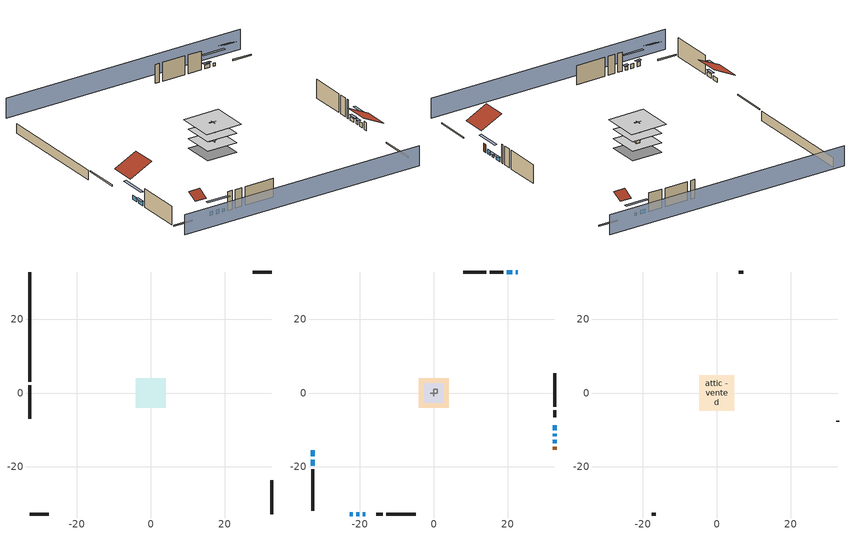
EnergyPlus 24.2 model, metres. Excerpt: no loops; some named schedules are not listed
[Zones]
basement - unconditioned
 floor foundation (Slab2 construction): -4.05,-4.05 -4.05,4.05 4.05,4.05 4.05,-4.05 z-2.13
 wall outside (RimJoist1 construction): -32.81,2.13 -32.81,-7.05 z0.3:0.61
 wall outside (RimJoist2 construction): 32.81,32.81 27.72,32.81 z0.3:0.61
 wall outside (RimJoist3 construction): 32.81,-32.81 32.81,-23.63 z0.3:0.61
 wall outside (RimJoist4 construction): -32.81,-32.81 -27.72,-32.81 z0.3:0.61
 wall foundation (FoundationWall1 construction): -32.81,32.81 -32.81,3.06 z-2.13:0.3
central ac and furnace airloop ret air zone
 floor adiabatic (AdiabaticConst): 0,0 0,1 1,1 1,0 z0
 wall adiabatic (AdiabaticConst): 0,1 0,0 1,0 1,1 0,1 z0:1
 ceiling adiabatic (AdiabaticConst): 1,0 1,1 0,1 0,0 z1
conditioned space
 floor to basement - unconditioned (Floor1 construction): -4.05,-4.05 -4.05,4.05 4.05,4.05 4.05,-4.05 z0.3
 floor to garage (Floor2 construction): -2.59,-2.59 -2.59,2.59 2.59,2.59 2.59,-2.59 z0.3
 floor adiabatic (AdiabaticFloorConstruction): -4.05,-4.05 -4.05,4.05 4.05,4.05 4.05,-4.05 z2.74
 wall outside (AdiabaticWallConstruction 1): 32.81,-15.42 32.81,-14.51 z0.3:2.34
 wall outside (AdiabaticWallConstruction): -32.81,-15.54 -32.81,-17.18 / -32.81,-18.11 -32.81,-19.75 z0.3:1.37; -22.8,-32.81 -21.94,-32.81 / -21.02,-32.81 -20.16,-32.81 z0.3:1.43; 22.8,32.81 22.23,32.81 z0.3:1.07; 21.3,32.81 19.8,32.81 z0.3:1.31; 32.81,-13.58 32.81,-12.66 z0.3:1.53; 32.81,-11.74 32.81,-11.07 / -19.23,-32.81 -18.6,-32.81 z0.3:1.16; 32.81,-10.14 32.81,-8.75 z0.3:1.22
 wall outside (Wall3 construction): -32.81,-20.68 -32.81,-31.88 z0.3:5.18
 wall outside (Wall4 construction): 14.29,32.81 8.06,32.81 z0.3:5.18
 wall outside (Wall7 construction): 32.81,-3.79 32.81,5.31 z0.3:5.18
 wall outside (Wall8 construction): -12.86,-32.81 -4.92,-32.81 z0.3:5.18
 wall to garage (Wall5 construction): 0,-0.91 0,0.91 z0.3:5.18
 wall to garage (Wall6 construction): 0.91,0 -0.91,0 z0.3:5.18
 window (WindowConstruction): -32.81,-15.54 -32.81,-17.18 z0.3:1.37
 window (WindowConstruction 9): -22.8,-32.81 -21.94,-32.81 z0.3:1.43
 window (WindowConstruction 1): -32.81,-18.11 -32.81,-19.75 z0.3:1.37
 window (WindowConstruction 2): 22.8,32.81 22.23,32.81 z0.3:1.07
 window (WindowConstruction 3): 21.3,32.81 19.8,32.81 z0.3:1.31
 window (WindowConstruction 4): 32.81,-13.58 32.81,-12.66 z0.3:1.52
 window (WindowConstruction 5): 32.81,-11.73 32.81,-11.07 z0.3:1.16
 window (WindowConstruction 6): 32.81,-10.14 32.81,-8.75 z0.3:1.22
 window (WindowConstruction 7): -21.01,-32.81 -20.16,-32.81 z0.3:1.43
 window (WindowConstruction 8): -19.23,-32.81 -18.6,-32.81 z0.3:1.16
 door (Door): 32.81,-15.42 32.81,-14.51 z0.3:2.34
 ceiling adiabatic (AdiabaticFloorConstruction): 4.05,-4.05 4.05,4.05 -4.05,4.05 -4.05,-4.05 z2.74
garage
 floor foundation (Slab1 construction): -2.59,-2.59 -2.59,2.59 2.59,2.59 2.59,-2.59 z0
 wall outside (Wall1 construction): 18.87,32.81 15.22,32.81 z0.3:5.18
 wall outside (Wall12 construction): -15.62,-32.81 -13.79,-32.81 z0.3:5.18
 wall outside (Wall2 construction): 32.81,-6.55 32.81,-4.72 z0.3:5.18
attic - vented
 floor to conditioned space (Floor3 construction Reversed): -4.8,-4.8 -4.8,4.8 4.8,4.8 4.8,-4.8 z5.18
 wall outside (Wall10 construction): -17.67,-32.81 -16.54,-32.81 z0.3:5.18
 wall outside (Wall11 construction): 32.81,-7.82 32.81,-7.48 z0.3:5.18
 wall outside (Wall9 construction): 7.14,32.81 6.01,32.81 z0.3:5.18
 roof outside (Roof1 construction): -32.81,-14.62,5.18 -26.87,-14.62,8.15 -26.87,-7.98,8.15 -32.81,-7.98,5.18
 roof outside (Roof2 construction): 23.73,32.81,5.18 23.73,30.07,6.55 26.79,30.07,6.55 26.79,32.81,5.18
 roof outside (Roof3 construction): -23.73,-32.81,5.18 -23.73,-30.07,6.55 -26.79,-30.07,6.55 -26.79,-32.81,5.18
 roof outside (Roof4 construction): 32.81,-16.35,5.18 27.12,-16.35,8.02 27.12,-22.7,8.02 32.81,-22.7,5.18
shading: 32.81,37.38 -32.81,37.38 / -32.81,-37.38 32.81,-37.38 z0:5.18; -32.81,-19.93 -32.81,-12.8 -33.42,-12.8 -33.42,-19.93 z4.11; -21.64,-32.81 -23.11,-32.81 -23.11,-33.42 -21.64,-33.42 z1.74; -32.81,-20.05 -32.81,-17.81 -33.42,-17.81 -33.42,-20.05 z1.68; 19.48,32.81 25.54,32.81 25.54,33.42 19.48,33.42 z3.81; 19.5,32.81 21.6,32.81 21.6,33.42 19.5,33.42 z1.62; 32.81,-9.92 32.81,-16.32 33.42,-16.32 33.42,-9.92 z4.27; 32.81,-10.77 32.81,-12.04 33.42,-12.04 33.42,-10.77 z1.46; 32.81,-8.44 32.81,-10.45 33.42,-10.45 33.42,-8.44 z1.52; -17.41,-32.81 -23.76,-32.81 -23.76,-33.42 -17.41,-33.42 z4.18; -18.29,-32.81 -19.53,-32.81 -19.53,-33.42 -18.29,-33.42 z1.46
[Building]
Building 1: Terrain=Suburbs
[Site:Location]
Portland Intl Arpt_OR: Latitude {deg}=45.59; Longitude {deg}=-122.6; Time Zone {hr}=-8; Elevation {m}=33; Keep Site Location Information=Yes
[Site:GroundTemperature:Shallow]
10.2558, 8.96328, 8.85977, 9.47314, 11.9355, 14.3863, 16.5111, 17.8571, 17.9714, 16.8767, 14.8061, 12.4304
[Site:WaterMainsTemperature]
Calculation Method=Schedule; Temperature Schedule=mains temperature schedule
[Material] Roughness=Rough; Thermal Absorptance=0.9
Name | Thickness {m} | Conductivity {W/m-K} | Density {kg/m3} | Specific Heat {J/kg-K} | Solar Absorptance | Visible Absorptance
asbestos siding | 0.00635 | 0.60585 | 1899.972 | 1004.88 | 0.7 | 0.7
asphalt or fiberglass shingles | 0.00635 | 0.162714 | 1121.4 | 1465.45 | 0.85 | 0.85
ceiling loosefill ins | 0.0846667 | 0.0480833 | 16.02 | 1046.75 | 0.7 | 0.7
ceiling stud and cavity | 0.1397 | 0.302811 | 65.682 | 1177.47 | 0.7 | 0.7
concrete 4.0 in. | 0.1016 | 1.803125 | 2242.8 | 837.4 | 0.7 | 0.7
concrete 8.0 in. | 0.2032 | 1.803125 | 2242.8 | 837.4 | 0.7 | 0.7
door material | 0.04445 | 0.0612267 | 512.64 | 1214.23 | 0.7 | 0.7
floor covering | 0.0127 | 0.0433444 | 54.468 | 1339.84 | 0.6 | 0.6
floor rigid ins; wall rigid ins | 0.512978 | 0.029427 | 32.04 | 1214.23 | 0.7 | 0.7
floor stud and cavity | 0.1397 | 0.923637 | 92.3553 | 1139.71 | 0.7 | 0.7
floor stud and cavity 1 | 0.1397 | 1.75129 | 37.0049 | 1207.88 | 0.7 | 0.7
furniture material basement - unconditioned 1; furniture material conditioned space 1; furniture material garage 1 | 0.1524 | 0.115458 | 640.8 | 1214.23 | 0.6 | 0.6
gypsum board | 0.0127 | 0.160291 | 801 | 837.4 | 0.6 | 0.6
osb sheathing 0.5 in. | 0.0127 | 0.115458 | 512.64 | 1214.23 | 0.6 | 0.6
osb sheathing 0.5 in. 1; osb sheathing 0.5 in. 2; osb sheathing 0.5 in. 3 | 0.0127 | 0.115458 | 512.64 | 1214.23 | 0.7 | 0.7
osb sheathing 0.75 in. | 0.01905 | 0.115458 | 512.64 | 1214.23 | 0.7 | 0.7
rim joist stud and cavity | 0.0508 | 0.13335 | 50.32683 | 1063.81 | 0.6 | 0.6
roof rigid ins | 0.00281632 | 0.029427 | 32.04 | 1214.23 | 0.7 | 0.7
wall stud and cavity | 0.1397 | 0.325315 | 139.0536 | 1170.24 | 0.6 | 0.6
wall stud and cavity 1 | 0.1397 | 0.398917 | 139.0536 | 1170.24 | 0.7 | 0.7
wall stud and cavity 2 | 0.1397 | 0.506836 | 139.0536 | 1170.24 | 0.7 | 0.7
wall stud and cavity 3 | 0.0889 | 0.380278 | 52.3479 | 1209.89 | 0.7 | 0.7
wall stud and cavity 4 | 0.0889 | 0.391764 | 83.0341 | 1211.67 | 0.7 | 0.7
wood siding; wood siding 1 | 0.0254 | 0.102417 | 544.68 | 1172.36 | 0.7 | 0.7
[Material:NoMass]
Adiabatic: Roughness=Rough; Thermal Resistance {m2-K/W}=176.1; Thermal Absorptance=0.9; Solar Absorptance=0.7; Visible Absorptance=0.7
[WindowMaterial:SimpleGlazingSystem]
WindowMaterial: U-Factor {W/m2-K}=4.31528; Solar Heat Gain Coefficient=0.67
[Construction]
AdiabaticConst: Adiabatic
AdiabaticFloorConstruction: floor stud and cavity 1, floor rigid ins, osb sheathing 0.75 in., floor covering
AdiabaticWallConstruction: wood siding, wall rigid ins, wall stud and cavity 3, gypsum board
AdiabaticWallConstruction 1: wood siding 1, wall rigid ins, wall stud and cavity 3, gypsum board
Door: door material
Floor1 construction; Floor2 construction: floor stud and cavity, osb sheathing 0.75 in., floor covering
Floor3 construction Reversed: gypsum board, ceiling stud and cavity, ceiling loosefill ins
FoundationWall1 construction: concrete 8.0 in.
furniture construction basement - unconditioned 1: furniture material basement - unconditioned 1
furniture construction conditioned space 1: furniture material conditioned space 1
furniture construction garage 1: furniture material garage 1
PartitionWallConstruction: gypsum board, wall stud and cavity 4, gypsum board
RimJoist1 construction; RimJoist2 construction; RimJoist3 construction; RimJoist4 construction: asbestos siding, rim joist stud and cavity
Roof1 construction; Roof2 construction; Roof3 construction; Roof4 construction: asphalt or fiberglass shingles, roof rigid ins, osb sheathing 0.5 in.
Slab1 construction; Slab2 construction: concrete 4.0 in.
Wall1 construction; Wall2 construction: asbestos siding, osb sheathing 0.5 in. 1, wall stud and cavity
Wall10 construction; Wall11 construction; Wall12 construction; Wall9 construction: asbestos siding, osb sheathing 0.5 in. 3, wall stud and cavity
Wall3 construction; Wall4 construction: asbestos siding, osb sheathing 0.5 in. 1, wall stud and cavity 1, gypsum board
Wall5 construction: osb sheathing 0.5 in. 2, wall stud and cavity 2, gypsum board
Wall6 construction: osb sheathing 0.5 in. 3, wall stud and cavity 2, gypsum board
Wall7 construction; Wall8 construction: asbestos siding, osb sheathing 0.5 in. 3, wall stud and cavity 1, gypsum board
WindowConstruction; WindowConstruction 1; WindowConstruction 2; WindowConstruction 3; WindowConstruction 4; WindowConstruction 5; WindowConstruction 6; WindowConstruction 7; WindowConstruction 8; WindowConstruction 9: WindowMaterial
[Zone] Multiplier=1
Name | Volume {m3} | Part of Total Floor Area
attic - vented | 66.0439 | Yes
basement - unconditioned | 159.707 | Yes
central ac and furnace airloop ret air zone | 1 | No
conditioned space | 384.656 | Yes
garage | 65.242 | Yes
[Space]
Name | Zone | Volume {m3} | Space Type
attic - vented 1 | attic - vented | 66.0439
basement - unconditioned 1 | basement - unconditioned | 159.707
central ac and furnace airloop ret air space | central ac and furnace airloop ret air zone |  | Plenum Space Type
conditioned space 1 | conditioned space | 384.656
garage 1 | garage | 65.242
[ZoneInfiltration:EffectiveLeakageArea] Schedule=Always On Discrete
Name | Zone or Space | Effective Air Leakage Area {cm2} | Stack Coefficient | Wind Coefficient
infil attic - vented 1 | attic - vented 1 | 3074.78 | 0.000149348 | 4.23702e-05
infil garage 1 | garage 1 | 203.878 | 0.000129147 | 4.64657e-05
[ZoneMixing] Schedule=Always On Continuous; Design Flow Rate Calculation Method=Flow/Zone; Design Flow Rate {m3/s}=0
Name | Zone or Space | Source Zone or Space
whole house fan mix | attic - vented | conditioned space
central ac and furnace airloop_0 ZoneMixCondToDZ mix | basement - unconditioned | conditioned space
central ac and furnace airloop_0 ZoneMixDZToCond mix | conditioned space | basement - unconditioned
[SurfaceProperty:ExposedFoundationPerimeter] Exposed Perimeter Calculation Method=TotalExposedPerimeter
Name | Total Exposed Perimeter {m}
Slab2 | 29.74848
Slab1 | 14.6304
[InternalMass]
Name | Construction | Zone or ZoneList | Space or SpaceList | Surface Area {m2}
furniture mass basement - unconditioned 1 | furniture construction basement - unconditioned 1 | basement - unconditioned | basement - unconditioned 1 | 26.19866
furniture mass conditioned space 1 | furniture construction conditioned space 1 | conditioned space | conditioned space 1 | 63.09974
partition wall mass | PartitionWallConstruction | conditioned space | conditioned space 1 | 157.749
furniture mass garage 1 | furniture construction garage 1 | garage | garage 1 | 2.67561
[OtherEquipment] Design Level Calculation Method=EquipmentLevel
Name | Fuel Type | Zone or ZoneList or Space or SpaceList | Schedule | Design Level {W} | Fraction Latent | Fraction Radiant | Fraction Lost
central ac and furnace airloop_0 RetCondToDZ; central ac and furnace airloop_0 SupCondToDZ; central ac and furnace airloop_0 SupSensLkToDZ; water heater sens | None | basement - unconditioned 1 | Always On Discrete | 0 | 0 | 0 | 0
central ac and furnace airloop_0 SupLatLkToDZ; water heater lat | None | basement - unconditioned 1 | Always On Discrete | 0 | 1 | 0 | 0
water heater energy adjustment1 | Electricity | basement - unconditioned 1 | Always On Discrete | 0.01 | 0 | 0 | 1
central ac and furnace airloop_0 RetCondToRP; central ac and furnace airloop_0 RetSensLkToRP | None | central ac and furnace airloop ret air space | Always On Discrete | 0 | 0 | 0 | 0
central ac and furnace airloop_0 RetLatLkToRP | None | central ac and furnace airloop ret air space | Always On Discrete | 0 | 1 | 0 | 0
central ac and furnace airloop_0 SupCondToLv; central ac and furnace airloop_0 SupSensLkToCond; mech vent house fan sensible load | None | conditioned space 1 | Always On Discrete | 0 | 0 | 0 | 0
central ac and furnace airloop_0 SupLatLkToCond; mech vent house fan latent load | None | conditioned space 1 | Always On Discrete | 0 | 1 | 0 | 0
clothes dryer 1 | Electricity | conditioned space 1 | clothes_dryer | 0 | 0.015 | 0.081 | 0.85
cooking range 1 | NaturalGas | conditioned space 1 | cooking_range | 1628.1 | 0.16 | 0.384 | 0.2
general water use latent | None | conditioned space 1 | general water use schedule | 210.334 | 1 | 0 | 0
general water use sensible | None | conditioned space 1 | general water use schedule | -207.293 | 0 | 0.6 | 0
[ZoneInfiltration:DesignFlowRate] Schedule=Always On Discrete
Name | Zone or ZoneList or Space or SpaceList | Design Flow Rate Calculation Method | Design Flow Rate {m3/s} | Air Changes per Hour {1/hr} | Constant Term Coefficient | Temperature Term Coefficient | Velocity Term Coefficient | Velocity Squared Term Coefficient
basement_unconditioned 1 duct leakage imbalance infil flow | basement - unconditioned 1 | Flow/Zone | 0
infil basement - unconditioned 1 | basement - unconditioned 1 | AirChanges/Hour |  | 0.1 | 1 | 0 | 0 | 0
infil flow; natural vent flow; whole house fan flow | conditioned space 1 | Flow/Zone | 0
[SpaceList]
Plenum Space Type: central ac and furnace airloop ret air space
[SurfaceProperty:IncidentSolarMultiplier] Incident Solar Multiplier=1; Incident Solar Multiplier Schedule=trans schedule winter=0.85 summer=0.7
Window1; Window10; Window2; Window3; Window4; Window5; Window6; Window7; Window8; Window9
[Lights] Design Level Calculation Method=LightingLevel; Return Air Fraction=0; Fraction Radiant=0.6; Fraction Visible=0.2; Fraction Replaceable=1
Name | Zone or ZoneList or Space or SpaceList | Schedule | Lighting Level {W}
interior lighting | conditioned space 1 | lighting_interior | 217.171
garage lighting | garage 1 | lighting_garage | 7.61354
[People]
occupants: Zone or ZoneList or Space or SpaceList=conditioned space 1; Number of People Schedule=occupants; Number of People Calculation Method=People; Number of People=11; Fraction Radiant=0.314171; Sensible Heat Fraction=0.56303; Activity Level Schedule=occupants activity schedule; Carbon Dioxide Generation Rate {m3/s-W}=0; Enable ASHRAE 55 Comfort Warnings=No; Mean Radiant Temperature Calculation Type=EnclosureAveraged
[ElectricEquipment] Design Level Calculation Method=EquipmentLevel
Name | Zone or ZoneList or Space or SpaceList | Schedule | Design Level {W} | Fraction Latent | Fraction Radiant | Fraction Lost
ceiling fan | conditioned space 1 | ceiling_fan | 18.8787 | 0 | 0.558 | 0
clothes dryer | conditioned space 1 | clothes_dryer | 3486.33 | 0.015 | 0.081 | 0.85
clothes washer | conditioned space 1 | clothes_washer | 371.193 | 0.03 | 0.162 | 0.7
cooking range | conditioned space 1 | cooking_range | 55.553 | 0.16 | 0.384 | 0.2
dishwasher | conditioned space 1 | dishwasher | 624.286 | 0.3 | 0.18 | 0.4
fridge | conditioned space 1 | fridge schedule | 49.4292 | 0 | 0.6 | 0
mech vent bath fan 0 | conditioned space 1 | mech vent bath fan 0 schedule | 30 | 0 | 0 | 1
mech vent house fan | conditioned space 1 | mech vent house fan schedule | 0 | 0 | 0 | 1
mech vent house fan cfis | conditioned space 1 | mech vent house fan cfis schedule | 0 | 0 | 0 | 0
mech vent range fan 0 | conditioned space 1 | mech vent range fan 0 schedule | 30 | 0 | 0 | 1
misc plug loads | conditioned space 1 | plug_loads_other | 692.548 | 0.021 | 0.558 | 0.049
misc tv | conditioned space 1 | plug_loads_tv | 877.817 | 0 | 0.6 | 0
misc well pump | conditioned space 1 | misc well pump schedule | 229.311 | 0 | 0 | 1
whole house fan | conditioned space 1 | Always On Discrete | 0 | 0 | 0 | 1
freezer | garage 1 | freezer schedule | 194.914 | 0 | 0.6 | 0
[AvailabilityManager:Scheduled]
central ac and furnace airloop Availability Manager: Schedule=Always On Discrete
[AirLoopHVAC:ReturnPlenum]
Air Loop HVAC Return Plenum 1: Zone=central ac and furnace airloop ret air zone
[WaterUse:Equipment]
dishwasher: Peak Flow Rate {m3/s}=3.87011e-06; Flow Rate Fraction Schedule=hot_water_dishwasher
[Foundation:Kiva] Wall Depth Below Slab {m}=0.2032
Name | Initial Indoor Air Temperature {C} | Wall Height Above Grade {m}
Foundation Kiva 1 | 13.4258 | 0.1016
Foundation Kiva 2 | 9.52053 | 0.3048
[Foundation:Kiva:Settings]
Soil Conductivity {W/m-K}=2.4234; Soil Density {kg/m3}=1842.3; Soil Specific Heat {J/kg-K}=418.7; Ground Solar Absorptivity=0.9; Ground Thermal Absorptivity=0.9; Ground Surface Roughness {m}=0.03; Far-Field Width {m}=40; Deep-Ground Boundary Condition=ZeroFlux; Deep-Ground Depth {m}=40; Minimum Cell Dimension {m}=0.2; Maximum Cell Growth Coefficient=3; Simulation Timestep=Timestep
[Exterior:Lights]
exterior lighting: Schedule=exterior lighting schedule; Design Level {W}=7.09205
[EnergyManagementSystem:GlobalVariable]
central_ac_and_furnace_airloop_0_DuctImbalLkExhFanEquivCond
central_ac_and_furnace_airloop_0_DuctImbalLkExhFanEquivDZ
central_ac_and_furnace_airloop_0_DuctImbalLkSupFanEquivCond
central_ac_and_furnace_airloop_0_DuctImbalLkSupFanEquivDZ
central_ac_and_furnace_airloop_0_DZ_T
central_ac_and_furnace_airloop_0_DZ_W
central_ac_and_furnace_airloop_0_RetCondToDZ
central_ac_and_furnace_airloop_0_RetCondToRP
central_ac_and_furnace_airloop_0_RetLatLkToRP
central_ac_and_furnace_airloop_0_RetSensLkToRP
central_ac_and_furnace_airloop_0_SupCondToDZ
central_ac_and_furnace_airloop_0_SupCondToLv
central_ac_and_furnace_airloop_0_SupLatLkToCond
central_ac_and_furnace_airloop_0_SupLatLkToDZ
central_ac_and_furnace_airloop_0_SupSensLkToCond
central_ac_and_furnace_airloop_0_SupSensLkToDZ
central_ac_and_furnace_airloop_0_ZoneMixCondToDZ
central_ac_and_furnace_airloop_0_ZoneMixDZToCond
central_ac_and_furnace_airloop_AH_MFR
central_ac_and_furnace_airloop_AH_Tout
central_ac_and_furnace_airloop_AH_VFR
central_ac_and_furnace_airloop_AH_Wout
central_ac_and_furnace_airloop_Fan_RTF
central_ac_and_furnace_airloop_RA_T
central_ac_and_furnace_airloop_Ra_W
infil_program_Qfan
infil_program_Qinf
natural_vent_program_Qnv
natural_vent_program_Qwhf
[EnergyManagementSystem:Sensor]
Name | Output:Variable or Output:Meter Index Key | Output:Variable or Output:Meter
airflow_gain | infil flow | Infiltration Sensible Heat Gain Energy
airflow_gain_1 | natural vent flow | Infiltration Sensible Heat Gain Energy
airflow_gain_2 | whole house fan flow | Infiltration Sensible Heat Gain Energy
airflow_loss | infil flow | Infiltration Sensible Heat Loss Energy
airflow_loss_1 | natural vent flow | Infiltration Sensible Heat Loss Energy
airflow_loss_2 | whole house fan flow | Infiltration Sensible Heat Loss Energy
central_ac_and_furnace_airloop_0_DZ_T_s | basement - unconditioned | Zone Air Temperature
central_ac_and_furnace_airloop_0_DZ_W_s | basement - unconditioned | Zone Mean Air Humidity Ratio
central_ac_and_furnace_airloop_AH_MFR_s | Node 7 | System Node Mass Flow Rate
central_ac_and_furnace_airloop_AH_Tout_s | Node 7 | System Node Temperature
central_ac_and_furnace_airloop_AH_VFR_s | Node 7 | System Node Current Density Volume Flow Rate
central_ac_and_furnace_airloop_AH_Wout_s | Node 7 | System Node Humidity Ratio
central_ac_and_furnace_airloop_RA_T_s | Node 10 | System Node Temperature
central_ac_and_furnace_airloop_Ra_W_s | Node 10 | System Node Humidity Ratio
clg_load_cond |  | Cooling:EnergyTransfer:Zone:CONDITIONED SPACE
clg_load_duct |  | Cooling:EnergyTransfer:Zone:CENTRAL AC AND FURNACE AIRLOOP RET AIR ZONE
clg_sp_s; clg_sp_s_1 | cooling setpoint | Schedule Value
clothes_dryer_exhaust_0_sch_s | clothes_dryer | Schedule Value
cool_season | cooling season schedule | Schedule Value
ducts_conv | central ac and furnace airloop_0 RetCondToRP | Other Equipment Convective Heating Energy
ducts_conv_1 | central ac and furnace airloop_0 RetLatLkToRP | Other Equipment Convective Heating Energy
ducts_conv_2 | central ac and furnace airloop_0 RetSensLkToRP | Other Equipment Convective Heating Energy
ducts_conv_3 | central ac and furnace airloop_0 SupCondToLv | Other Equipment Convective Heating Energy
ducts_conv_4 | central ac and furnace airloop_0 SupLatLkToCond | Other Equipment Convective Heating Energy
ducts_conv_5 | central ac and furnace airloop_0 SupSensLkToCond | Other Equipment Convective Heating Energy
ducts_rad | central ac and furnace airloop_0 RetCondToRP | Other Equipment Radiant Heating Energy
ducts_rad_1 | central ac and furnace airloop_0 RetLatLkToRP | Other Equipment Radiant Heating Energy
ducts_rad_2 | central ac and furnace airloop_0 RetSensLkToRP | Other Equipment Radiant Heating Energy
ducts_rad_3 | central ac and furnace airloop_0 SupCondToLv | Other Equipment Radiant Heating Energy
ducts_rad_4 | central ac and furnace airloop_0 SupLatLkToCond | Other Equipment Radiant Heating Energy
ducts_rad_5 | central ac and furnace airloop_0 SupSensLkToCond | Other Equipment Radiant Heating Energy
htg_load_cond |  | Heating:EnergyTransfer:Zone:CONDITIONED SPACE
htg_load_duct |  | Heating:EnergyTransfer:Zone:CENTRAL AC AND FURNACE AIRLOOP RET AIR ZONE
htg_sp_s; htg_sp_s_1 | heating setpoint | Schedule Value
ig_ee_conv | ceiling fan | Electric Equipment Convective Heating Energy
ig_ee_conv_1 | clothes dryer | Electric Equipment Convective Heating Energy
ig_ee_conv_3 | cooking range | Electric Equipment Convective Heating Energy
ig_ee_conv_4 | dishwasher | Electric Equipment Convective Heating Energy
ig_ee_conv_5 | fridge | Electric Equipment Convective Heating Energy
ig_ee_conv_6 | misc plug loads | Electric Equipment Convective Heating Energy
ig_ee_conv_7 | misc tv | Electric Equipment Convective Heating Energy
ig_ee_conv_8 | misc well pump | Electric Equipment Convective Heating Energy
ig_ee_conv_9 | whole house fan | Electric Equipment Convective Heating Energy
ig_ee_rad | ceiling fan | Electric Equipment Radiant Heating Energy
ig_ee_rad_1 | clothes dryer | Electric Equipment Radiant Heating Energy
ig_ee_rad_3 | cooking range | Electric Equipment Radiant Heating Energy
ig_ee_rad_4 | dishwasher | Electric Equipment Radiant Heating Energy
ig_ee_rad_5 | fridge | Electric Equipment Radiant Heating Energy
ig_ee_rad_6 | misc plug loads | Electric Equipment Radiant Heating Energy
ig_ee_rad_7 | misc tv | Electric Equipment Radiant Heating Energy
ig_ee_rad_8 | misc well pump | Electric Equipment Radiant Heating Energy
ig_ee_rad_9 | whole house fan | Electric Equipment Radiant Heating Energy
ig_lgt_conv | interior lighting | Lights Convective Heating Energy
ig_lgt_rad | interior lighting | Lights Radiant Heating Energy
ig_lgt_vis | interior lighting | Lights Visible Radiation Heating Energy
ig_oe_conv | clothes dryer 1 | Other Equipment Convective Heating Energy
ig_oe_conv_1 | cooking range 1 | Other Equipment Convective Heating Energy
ig_oe_conv_2 | general water use latent | Other Equipment Convective Heating Energy
ig_oe_conv_3 | general water use sensible | Other Equipment Convective Heating Energy
ig_oe_rad | clothes dryer 1 | Other Equipment Radiant Heating Energy
ig_oe_rad_1 | cooking range 1 | Other Equipment Radiant Heating Energy
ig_oe_rad_2 | general water use latent | Other Equipment Radiant Heating Energy
ig_oe_rad_3 | general water use sensible | Other Equipment Radiant Heating Energy
ig_ppl_conv | occupants | People Convective Heating Energy
ig_ppl_rad | occupants | People Radiant Heating Energy
im_conv | furniture mass conditioned space 1 | Surface Inside Face Convection Heat Gain Energy
im_conv_1 | partition wall mass | Surface Inside Face Convection Heat Gain Energy
im_ig | furniture mass conditioned space 1 | Surface Inside Face Internal Gains Radiation Heat Gain Energy
im_ig_1 | partition wall mass | Surface Inside Face Internal Gains Radiation Heat Gain Energy
im_lgt | furniture mass conditioned space 1 | Surface Inside Face Lights Radiation Heat Gain Energy
im_lgt_1 | partition wall mass | Surface Inside Face Lights Radiation Heat Gain Energy
